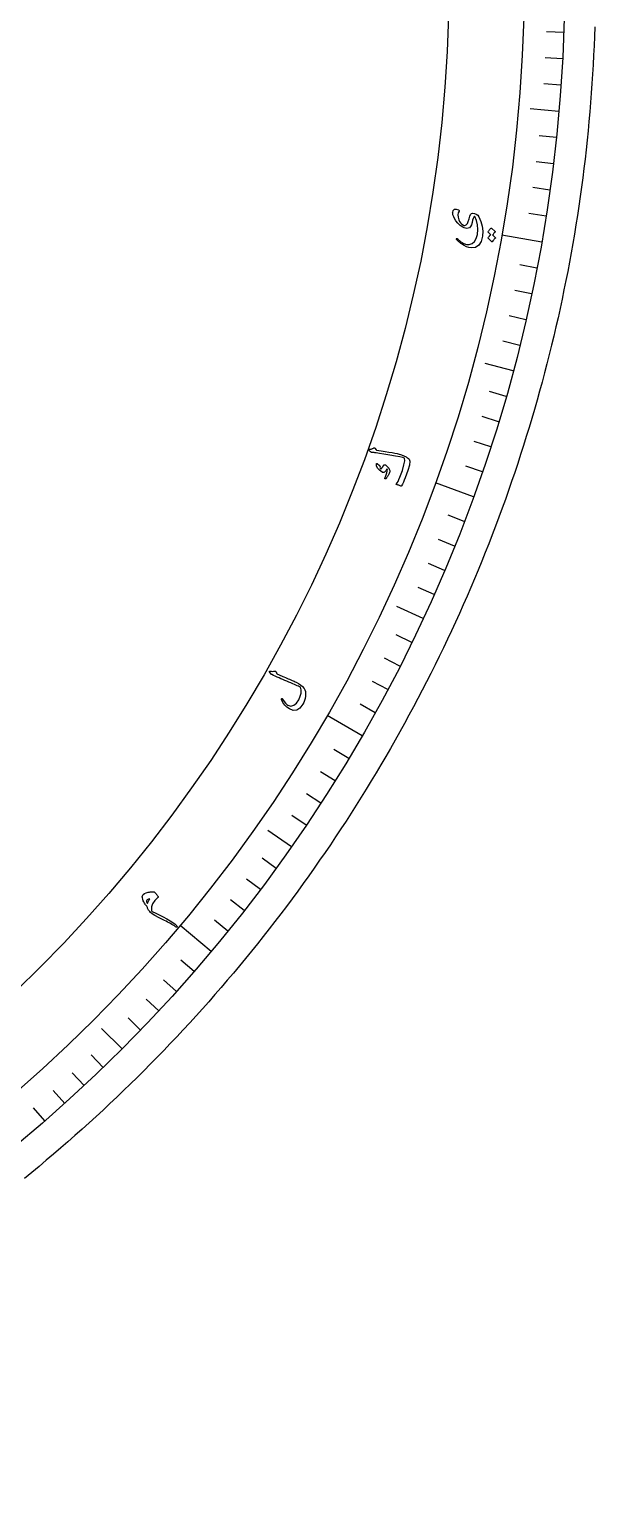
# Model space of a CAD drawing. Header units: millimetres. Extents: x -92 to 92, y -92 to 118.
# Drawn here: x 57.9 to 91.5, y -89.7 to -2.9 of the extents above; entities that cross this region are included whole.
import ezdxf

# ---------------------------------------------------------------- set-up
doc = ezdxf.new("R2010")
doc.units = ezdxf.units.MM
for name, color, linetype in [('CUT_OUTER', 1, 'Continuous'), ('ENGRAVE', 7, 'Continuous'), ('ENGRAVE_FINE', 8, 'Continuous'), ('TEXT', 5, 'Continuous')]:
    doc.layers.add(name, color=color, linetype=linetype)

msp = doc.modelspace()

# ---------------------------------------------------------------- linework, layer by layer
at = {"layer": 'CUT_OUTER'}
msp.add_lwpolyline([(91.4569, -2.8067), (91.438, -3.3679), (91.4156, -3.9289), (91.3898, -4.4897), (91.3605, -5.0504), (91.3278, -5.6108), (91.2917, -6.1711), (91.2521, -6.7312), (91.2091, -7.2909), (91.1626, -7.8505), (91.1127, -8.4097), (91.0594, -8.9686), (91.0027, -9.5271), (90.9425, -10.0853), (90.8789, -10.6432), (90.8119, -11.2006), (90.7414, -11.7576), (90.6676, -12.3141), (90.5903, -12.8702), (90.5097, -13.4258), (90.4256, -13.9809), (90.3381, -14.5355), (90.2472, -15.0896), (90.1529, -15.643), (90.0552, -16.1959), (89.9542, -16.7481), (89.8497, -17.2998), (89.7419, -17.8508), (89.6306, -18.4011), (89.516, -18.9507), (89.3981, -19.4996), (89.2767, -20.0478), (89.1521, -20.5952), (89.024, -21.1418), (88.8926, -21.6877), (88.7579, -22.2327), (88.6198, -22.7769), (88.4783, -23.3202), (88.3336, -23.8627), (88.1855, -24.4042), (88.0341, -24.9449), (87.8794, -25.4846), (87.7214, -26.0233), (87.56, -26.561), (87.3954, -27.0978), (87.2275, -27.6335), (87.0563, -28.1682), (86.8818, -28.7019), (86.7041, -29.2344), (86.5231, -29.7659), (86.3388, -30.2962), (86.1513, -30.8254), (85.9605, -31.3535), (85.7665, -31.8803), (85.5693, -32.406), (85.3688, -32.9304), (85.1652, -33.4536), (84.9583, -33.9755), (84.7482, -34.4962), (84.535, -35.0155), (84.3185, -35.5336), (84.0989, -36.0503), (83.8761, -36.5656), (83.6502, -37.0796), (83.4211, -37.5922), (83.1889, -38.1033), (82.9535, -38.613), (82.715, -39.1213), (82.4734, -39.6281), (82.2287, -40.1334), (81.9809, -40.6372), (81.73, -41.1394), (81.4761, -41.6401), (81.219, -42.1393), (80.9589, -42.6368), (80.6958, -43.1328), (80.4296, -43.6271), (80.1604, -44.1198), (79.8882, -44.6108), (79.613, -45.1002), (79.3347, -45.5878), (79.0535, -46.0738), (78.7693, -46.558), (78.4822, -47.0404), (78.1921, -47.5211), (77.899, -48), (77.603, -48.477), (77.3041, -48.9523), (77.0023, -49.4257), (76.6976, -49.8972), (76.39, -50.3669), (76.0795, -50.8347), (75.7661, -51.3005), (75.4499, -51.7645), (75.1309, -52.2264), (74.809, -52.6864), (74.4843, -53.1445), (74.1568, -53.6005), (73.8266, -54.0545), (73.4935, -54.5065), (73.1577, -54.9564), (72.8191, -55.4043), (72.4778, -55.85), (72.1337, -56.2937), (71.7869, -56.7352), (71.4375, -57.1746), (71.0853, -57.6119), (70.7305, -58.047), (70.373, -58.4799), (70.0128, -58.9106), (69.65, -59.3391), (69.2846, -59.7653), (68.9166, -60.1893), (68.546, -60.611), (68.1728, -61.0305), (67.797, -61.4476), (67.4187, -61.8625), (67.0379, -62.275), (66.6545, -62.6852), (66.2686, -63.093), (65.8802, -63.4984), (65.4894, -63.9014), (65.096, -64.3021), (64.7003, -64.7003), (64.3021, -65.096), (63.9014, -65.4894), (63.4984, -65.8802), (63.093, -66.2686), (62.6852, -66.6545), (62.275, -67.0379), (61.8625, -67.4187), (61.4476, -67.797), (61.0305, -68.1728), (60.611, -68.546), (60.1893, -68.9166), (59.7653, -69.2846), (59.3391, -69.65), (58.9106, -70.0128), (58.4799, -70.373), (58.047, -70.7305), (57.6119, -71.0853)], dxfattribs=at)
at = {"layer": 'ENGRAVE'}
for points in [[(89.3288, -7.8153), (87.6197, -7.6657)], [(88.3077, -15.571), (85.9423, -15.154)], [(86.6146, -23.2083), (84.9574, -22.7643)], [(84.2622, -30.6689), (82.0052, -29.8475)], [(81.2686, -37.8962), (79.7137, -37.1711)], [(77.6565, -44.835), (75.5764, -43.6341)], [(73.4534, -51.4326), (72.048, -50.4486)], [(68.6912, -57.6388), (66.8513, -56.0949)], [(63.4063, -63.4063), (62.1931, -62.1931)]]:
    msp.add_lwpolyline(points, dxfattribs=at)
for radius in [89.67, 89.67, 87.2681, 82.8075, 82.8075]:
    msp.add_circle((0, 0), radius, dxfattribs=at)
at = {"layer": 'ENGRAVE_FINE'}
for points in [[(89.6154, -3.1294), (88.5866, -3.0935)], [(89.5471, -4.693), (88.5191, -4.6391)], [(89.4516, -6.2551), (88.4247, -6.1833)], [(89.1788, -9.3731), (88.155, -9.2655)], [(89.0016, -10.928), (87.9799, -10.8026)], [(88.7973, -12.4797), (87.778, -12.3364)], [(88.566, -14.0275), (87.5493, -13.8664)], [(88.0225, -17.1098), (87.012, -16.9134)], [(87.7105, -18.6434), (86.7036, -18.4294)], [(87.3718, -20.1714), (86.3688, -19.9398)], [(87.0064, -21.6931), (86.0076, -21.4441)], [(86.1963, -24.7164), (85.2068, -24.4327)], [(85.7518, -26.217), (84.7675, -25.916)], [(85.2812, -27.7096), (84.3022, -27.3915)], [(84.7847, -29.1937), (83.8114, -28.8586)], [(83.7142, -32.1349), (82.7532, -31.766)], [(83.1406, -33.591), (82.1862, -33.2054)], [(82.5417, -35.0369), (81.5941, -34.6347)], [(81.9176, -36.4721), (80.9772, -36.0534)], [(80.5949, -39.3087), (79.6697, -38.8575)], [(79.8966, -40.7093), (78.9794, -40.242)], [(79.1739, -42.0975), (78.265, -41.6143)], [(78.4271, -43.4729), (77.5268, -42.9738)], [(76.8622, -46.1835), (75.9798, -45.6533)], [(76.0445, -47.5179), (75.1715, -46.9724)], [(75.2036, -48.8378), (74.3403, -48.2771)], [(74.3398, -50.1428), (73.4864, -49.5672)], [(72.5446, -52.7067), (71.7118, -52.1017)], [(71.6136, -53.9648), (70.7916, -53.3453)], [(70.6609, -55.2064), (69.8498, -54.5726)], [(69.6867, -56.4312), (68.8867, -55.7834)], [(67.6748, -58.8288), (66.8979, -58.1535)], [(66.6378, -60.0009), (65.8728, -59.3122)], [(65.5805, -61.1548), (64.8276, -60.4528)], [(64.5032, -62.29), (63.7627, -61.575)], [(62.29, -64.5032), (61.575, -63.7627)], [(61.1548, -65.5805), (60.4528, -64.8276)], [(60.0009, -66.6378), (59.3122, -65.8728)], [(58.8288, -67.6748), (58.1535, -66.8979)]]:
    msp.add_lwpolyline(points, dxfattribs=at)
at = {"layer": 'TEXT'}
for points in [[(83.4048, -13.7403), (83.3522, -13.8396), (83.3312, -13.9566), (83.3418, -14.0915), (83.3839, -14.2444), (83.4316, -14.3452), (83.4941, -14.4332), (83.5712, -14.5083), (83.6631, -14.5707), (83.6823, -14.5786), (83.703, -14.5827), (83.7252, -14.5827), (83.7489, -14.5789), (83.8276, -14.5392), (83.8951, -14.4613), (83.9515, -14.3452), (83.9966, -14.1909), (84.0392, -14.0382), (84.088, -13.9302), (84.143, -13.8669), (84.2045, -13.8484), (84.3241, -13.8649), (84.4262, -13.906), (84.5108, -13.9717), (84.5779, -14.0622), (84.7024, -14.3354), (84.7797, -14.618), (84.8097, -14.9097), (84.7922, -15.2101), (84.712, -15.5272), (84.5726, -15.7495), (84.3747, -15.8768), (84.1188, -15.9092), (83.9856, -15.8887), (83.8455, -15.8423), (83.6985, -15.7702), (83.5445, -15.6725), (83.5025, -15.6408), (83.4622, -15.6087), (83.4237, -15.5764), (83.3869, -15.5438), (83.3517, -15.5107), (83.3178, -15.4768), (83.2854, -15.4421), (83.2544, -15.4067), (83.2422, -15.3885), (83.2386, -15.3736), (83.2437, -15.362), (83.2574, -15.3536), (83.2731, -15.3504), (83.288, -15.3517), (83.3021, -15.3574), (83.3154, -15.3677), (83.5059, -15.5412), (83.6853, -15.6568), (83.8537, -15.7141), (84.0112, -15.7127), (84.1892, -15.6463), (84.3283, -15.5256), (84.4284, -15.3507), (84.489, -15.1218), (84.5184, -14.8197), (84.5045, -14.5409), (84.4476, -14.2857), (84.348, -14.0543), (84.3387, -14.0399), (84.3281, -14.0333), (84.3161, -14.0345), (84.3029, -14.0434), (84.2743, -14.084), (84.2436, -14.1575), (84.2106, -14.2639), (84.1751, -14.4032), (84.1329, -14.5438), (84.0809, -14.6477), (84.0193, -14.7147), (83.9481, -14.745), (83.8696, -14.751), (83.7899, -14.7425), (83.709, -14.7194), (83.6269, -14.6819), (83.4705, -14.5796), (83.3323, -14.452), (83.2121, -14.2991), (83.1099, -14.121), (83.0863, -14.0743), (83.0667, -14.0296), (83.0508, -13.9868), (83.0389, -13.9459), (83.0305, -13.9071), (83.0255, -13.8705), (83.0239, -13.8362), (83.0257, -13.8041), (83.0577, -13.6827), (83.1246, -13.616), (83.2264, -13.6039), (83.3632, -13.6467), (83.3985, -13.6679), (83.4172, -13.6906), (83.4193, -13.7147), (83.4048, -13.7403)], [(85.1286, -14.9797), (85.1253, -14.9748), (85.1238, -14.9686), (85.1243, -14.961), (85.1268, -14.952), (85.1445, -14.9215), (85.1632, -14.8922), (85.183, -14.8641), (85.2039, -14.8373), (85.226, -14.8115), (85.2496, -14.7867), (85.2747, -14.7627), (85.3013, -14.7396), (85.309, -14.7356), (85.3165, -14.7345), (85.3239, -14.7365), (85.3312, -14.7414), (85.551, -14.9441), (85.5535, -14.9491), (85.5524, -14.9555), (85.5476, -14.9635), (85.5393, -14.973), (85.532, -14.9792), (85.5217, -14.9896), (85.5083, -15.0042), (85.4919, -15.023), (85.4722, -15.0462), (85.4489, -15.0738), (85.4222, -15.106), (85.3919, -15.1426), (85.5614, -15.3034), (85.5662, -15.3103), (85.5663, -15.318), (85.5616, -15.3266), (85.5521, -15.3361), (85.544, -15.3443), (85.5315, -15.3574), (85.5149, -15.3752), (85.494, -15.3979), (85.4688, -15.4258), (85.4393, -15.4593), (85.4053, -15.4985), (85.3669, -15.5433), (85.3611, -15.5476), (85.3558, -15.549), (85.351, -15.5475), (85.3468, -15.5431), (85.1388, -15.3373), (85.1355, -15.3325), (85.1341, -15.3262), (85.1346, -15.3186), (85.1371, -15.3096), (85.1509, -15.2834), (85.166, -15.2583), (85.1824, -15.2343), (85.2, -15.2113), (85.2187, -15.1894), (85.2383, -15.1685), (85.2587, -15.1486), (85.28, -15.1297)], [(78.0757, -27.8554), (78.1152, -27.8502), (78.1532, -27.8436), (78.1897, -27.8356), (78.2248, -27.8262), (78.2584, -27.8152), (78.2907, -27.8024), (78.3216, -27.7878), (78.3512, -27.7715), (78.3663, -27.7665), (78.3812, -27.7684), (78.3959, -27.777), (78.4104, -27.7925), (78.4843, -27.8806), (78.4926, -27.8896), (78.4998, -27.8964), (78.506, -27.9012), (78.5111, -27.9039), (78.7817, -27.9433), (79.0256, -27.9802), (79.2429, -28.0148), (79.4336, -28.0472), (79.5974, -28.0776), (79.734, -28.1061), (79.8434, -28.1329), (79.9256, -28.1579), (80.0784, -28.2118), (80.1259, -28.2315), (80.1727, -28.2537), (80.2189, -28.2784), (80.2645, -28.3054), (80.3093, -28.3351), (80.3534, -28.3676), (80.3967, -28.4029), (80.4392, -28.441), (80.4796, -28.5616), (80.4554, -28.7875), (80.3659, -29.1184), (80.2098, -29.5536), (80.1551, -29.6874), (80.1008, -29.8097), (80.0471, -29.9207), (79.9939, -30.0203), (79.9863, -30.0283), (79.9777, -30.0329), (79.9682, -30.034), (79.9579, -30.0317), (79.9094, -30.0167), (79.8654, -30.0027), (79.8259, -29.9898), (79.7909, -29.9778), (79.76, -29.9668), (79.7327, -29.9564), (79.7092, -29.9468), (79.6894, -29.9379), (79.6785, -29.9323), (79.6736, -29.9258), (79.6748, -29.9185), (79.6821, -29.9104), (79.7311, -29.846), (79.7822, -29.7584), (79.8351, -29.6476), (79.8898, -29.5135), (80.0384, -29.1075), (80.1341, -28.7826), (80.1779, -28.5392), (80.1706, -28.3777), (80.0756, -28.3443), (79.8964, -28.3026), (79.633, -28.2522), (79.2855, -28.1931), (78.9367, -28.1359), (78.6726, -28.0934), (78.4932, -28.0657), (78.3983, -28.0531), (78.372, -28.0504), (78.3475, -28.0479), (78.3246, -28.0455), (78.3035, -28.0433), (78.2842, -28.0413), (78.267, -28.0397), (78.2519, -28.0384), (78.2389, -28.0374), (78.2111, -28.0334), (78.1861, -28.0253), (78.164, -28.0131), (78.1446, -27.9967), (78.047, -27.8966), (78.0407, -27.889), (78.0373, -27.882), (78.0367, -27.8756), (78.039, -27.8697), (78.0457, -27.864), (78.054, -27.8597), (78.0641, -27.8568), (78.0757, -27.8554)], [(78.501, -28.702), (78.5039, -28.6965), (78.5081, -28.6924), (78.5135, -28.6896), (78.5202, -28.6882), (78.5254, -28.6888), (78.5308, -28.6903), (78.5363, -28.6928), (78.5419, -28.6961), (78.6829, -28.8206), (78.6967, -28.8346), (78.7065, -28.8475), (78.7123, -28.8594), (78.714, -28.8703), (78.7109, -28.9128), (78.7134, -28.9509), (78.7215, -28.9846), (78.7352, -29.0138), (78.7449, -29.0222), (78.759, -29.0208), (78.7776, -29.0098), (78.8007, -28.9891), (78.813, -28.9742), (78.8251, -28.9585), (78.8371, -28.9421), (78.8489, -28.9249), (78.8606, -28.9069), (78.8722, -28.8878), (78.8838, -28.8675), (78.8954, -28.8461), (78.9566, -28.7801), (79.0331, -28.7796), (79.1248, -28.8449), (79.2315, -28.9761), (79.2598, -29.0245), (79.2794, -29.0689), (79.2903, -29.1092), (79.2926, -29.1456), (79.2871, -29.1826), (79.2726, -29.2311), (79.2488, -29.2912), (79.2159, -29.3628), (79.1983, -29.399), (79.1802, -29.4329), (79.1617, -29.4644), (79.1427, -29.4935), (79.1238, -29.5205), (79.1056, -29.5455), (79.0882, -29.5687), (79.0714, -29.5898), (79.0576, -29.6015), (79.0441, -29.6086), (79.0311, -29.6109), (79.0185, -29.6086), (79.007, -29.6021), (79.0005, -29.5931), (78.9989, -29.5815), (79.0022, -29.5674), (79.0153, -29.5234), (79.0309, -29.4738), (79.0491, -29.4186), (79.0698, -29.3577), (79.1081, -29.244), (79.1338, -29.1537), (79.1467, -29.0867), (79.1471, -29.0431), (79.1453, -29.0367), (79.1414, -29.0323), (79.1355, -29.0297), (79.1276, -29.029), (79.1222, -29.03), (79.1163, -29.0335), (79.1099, -29.0395), (79.1031, -29.0479), (79.0485, -29.1293), (79.0239, -29.1626), (78.9981, -29.1894), (78.9713, -29.2096), (78.9433, -29.2233), (78.913, -29.2324), (78.8847, -29.2339), (78.8583, -29.2278), (78.8339, -29.2142), (78.6794, -29.0934), (78.5725, -28.9678), (78.5131, -28.8373), (78.501, -28.702)], [(72.1585, -41.0577), (72.1525, -41.0478), (72.1499, -41.0379), (72.1505, -41.028), (72.1544, -41.0181), (72.1612, -41.0099), (72.1705, -41.0049), (72.1821, -41.0032), (72.1963, -41.0047), (72.2771, -41.0159), (72.3499, -41.0203), (72.4148, -41.0177), (72.4717, -41.0082), (72.491, -41.0068), (72.5087, -41.0133), (72.5247, -41.0277), (72.5391, -41.0501), (72.5451, -41.0626), (72.551, -41.0745), (72.5566, -41.0859), (72.5621, -41.0967), (72.5673, -41.1069), (72.5719, -41.1163), (72.5761, -41.1249), (72.5797, -41.1328), (72.5866, -41.1465), (72.5969, -41.1594), (72.6106, -41.1713), (72.6276, -41.1824), (72.6792, -41.2072), (72.7359, -41.2335), (72.7977, -41.2613), (72.8646, -41.2905), (72.9365, -41.3214), (73.0133, -41.3541), (73.095, -41.3886), (73.1816, -41.425), (73.2687, -41.46), (73.3503, -41.4936), (73.4263, -41.5256), (73.4968, -41.5561), (73.5619, -41.5851), (73.6221, -41.6123), (73.6773, -41.638), (73.7274, -41.6619), (73.8726, -41.739), (74.0014, -41.8272), (74.1139, -41.9267), (74.21, -42.0376), (74.2569, -42.1194), (74.2855, -42.221), (74.2956, -42.3424), (74.2871, -42.4836), (74.2637, -42.6287), (74.2309, -42.759), (74.1889, -42.8744), (74.1377, -42.9749), (73.9626, -43.1993), (73.7698, -43.3202), (73.5596, -43.3375), (73.3324, -43.2518), (73.1862, -43.1487), (73.0595, -43.0199), (72.9521, -42.8654), (72.864, -42.6853), (72.8599, -42.6731), (72.8592, -42.6624), (72.8619, -42.6533), (72.868, -42.6457), (72.8766, -42.6388), (72.885, -42.6347), (72.8932, -42.6333), (72.9013, -42.6347), (72.9121, -42.6386), (72.9214, -42.6445), (72.929, -42.6523), (72.9351, -42.6621), (73.0244, -42.8019), (73.1065, -42.9106), (73.1816, -42.9879), (73.2497, -43.034), (73.43, -43.0757), (73.5969, -43.0348), (73.7502, -42.911), (73.8895, -42.7042), (73.9804, -42.498), (74.0265, -42.3049), (74.0278, -42.1253), (73.9845, -41.9594), (73.933, -41.9332), (73.8721, -41.9038), (73.8019, -41.8712), (73.7223, -41.8354), (73.6331, -41.7965), (73.5339, -41.7545), (73.4249, -41.7095), (73.306, -41.6614), (73.184, -41.6105), (73.0643, -41.5598), (72.9467, -41.5094), (72.8314, -41.4593), (72.7184, -41.4093), (72.6079, -41.3592), (72.4997, -41.3091), (72.394, -41.2589), (72.2899, -41.2145), (72.2791, -41.2076), (72.2696, -41.2001), (72.2614, -41.1919), (72.2545, -41.1831)], [(64.9027, -54.9875), (64.8682, -54.9465), (64.8348, -54.9046), (64.8026, -54.8617), (64.7714, -54.8178), (64.7418, -54.7729), (64.7145, -54.7269), (64.6894, -54.68), (64.6666, -54.6319), (64.6309, -54.5381), (64.611, -54.4556), (64.6069, -54.3845), (64.6187, -54.3245), (64.6601, -54.2531), (64.7305, -54.1951), (64.8299, -54.1507), (64.9583, -54.1196), (64.9964, -54.1133), (65.0346, -54.1081), (65.0729, -54.104), (65.1113, -54.1011), (65.15, -54.0992), (65.189, -54.0981), (65.2284, -54.0978), (65.2682, -54.0984), (65.2902, -54.1), (65.3093, -54.1045), (65.3254, -54.112), (65.3385, -54.1223), (65.3834, -54.174), (65.4232, -54.2204), (65.4579, -54.2615), (65.4876, -54.2974), (65.5119, -54.3275), (65.5304, -54.3512), (65.5433, -54.3686), (65.5504, -54.3796), (65.5559, -54.3969), (65.5551, -54.4127), (65.5481, -54.4271), (65.5347, -54.4399), (65.3426, -54.6143), (65.2153, -54.799), (65.1527, -54.9945), (65.1549, -55.2012), (65.1604, -55.2203), (65.1688, -55.2359), (65.1802, -55.248), (65.1946, -55.2567), (65.4025, -55.3558), (65.6159, -55.4624), (65.8349, -55.5766), (66.0593, -55.6983), (66.3542, -55.8702), (66.555, -56.0077), (66.6614, -56.1111), (66.6732, -56.1804), (66.6582, -56.1919), (66.6367, -56.193), (66.6089, -56.1837), (66.5747, -56.164), (66.5075, -56.1181), (66.4358, -56.0723), (66.3597, -56.0266), (66.2792, -55.981), (66.1947, -55.9353), (66.1067, -55.8894), (66.0151, -55.8431), (65.92, -55.7965), (65.6015, -55.6397), (65.3565, -55.5066), (65.1847, -55.3976), (65.0861, -55.313), (65.0462, -55.2666), (65.0113, -55.2216), (64.9816, -55.178), (64.9569, -55.1357), (64.9369, -55.0952), (64.9212, -55.057), (64.9098, -55.0211), (64.9027, -54.9875)], [(64.9204, -54.7771), (64.9305, -54.7455), (64.9423, -54.7133), (64.956, -54.6805), (64.9716, -54.6471), (64.9888, -54.6133), (65.0076, -54.5792), (65.028, -54.5447), (65.05, -54.51), (64.9798, -54.5259), (64.9264, -54.5455), (64.8897, -54.5688), (64.8698, -54.5961), (64.859, -54.6393), (64.8639, -54.6839), (64.8843, -54.7298), (64.9204, -54.7771)]]:
    msp.add_lwpolyline(points, close=True, dxfattribs=at)

doc.saveas('drawing.dxf')
